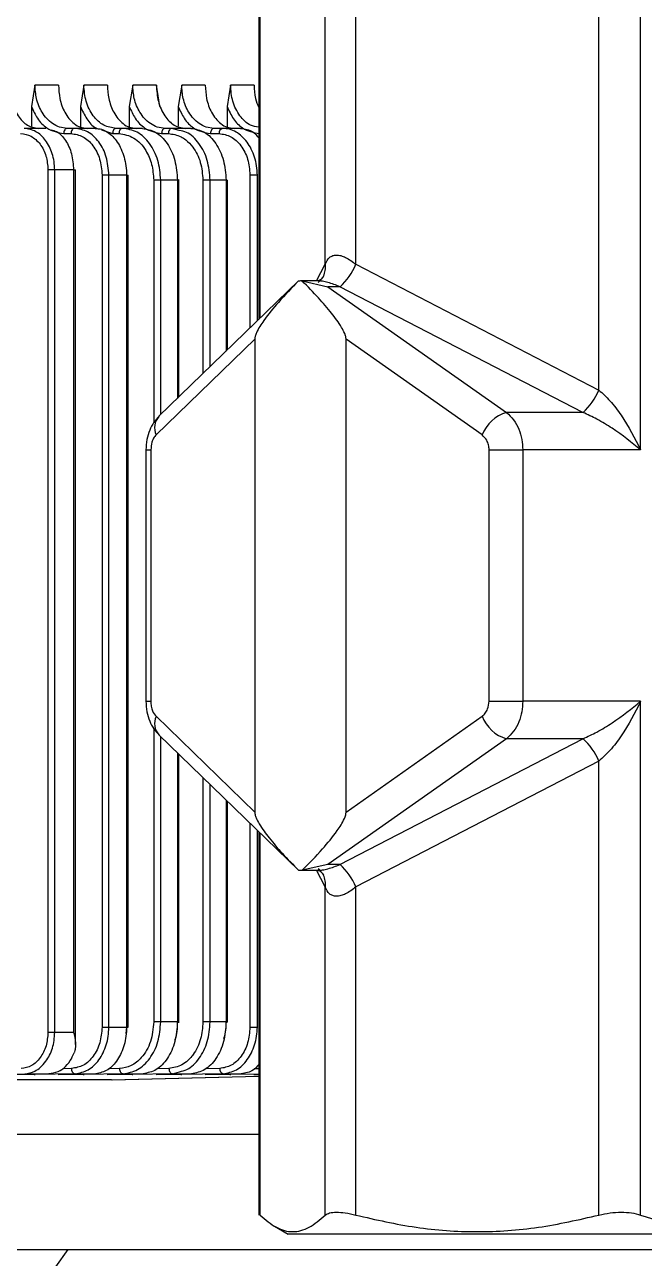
# Model space of a CAD drawing. Header units: millimetres. Extents: x 15 to 1184, y 5 to 836.
# Drawn here: x 212.92 to 220.09, y 705.46 to 719.74 of the extents above; entities that cross this region are included whole.
import ezdxf

# ---------------------------------------------------------------- set-up
doc = ezdxf.new("R2010")
doc.units = ezdxf.units.MM

msp = doc.modelspace()

# ---------------------------------------------------------------- linework, layer by layer
at = {"color": 7, "linetype": 'Continuous', "lineweight": 25}
for p, q in [((215.626, 720.765), (215.626, 716.328)), ((216.396, 716.967), (216.396, 720.764)), ((216.75, 716.967), (216.75, 720.764)), ((219.561, 715.512), (219.561, 720.764)), ((220.043, 714.82), (220.043, 720.764)), ((213.037, 719.04), (212.997, 718.794)), ((213.31, 719.04), (213.037, 719.04)), ((213.603, 719.04), (213.563, 718.794)), ((213.876, 719.04), (213.603, 719.04)), ((214.169, 719.04), (214.128, 718.794)), ((214.442, 719.04), (214.169, 719.04)), ((214.482, 718.794), (214.442, 719.04)), ((214.735, 719.04), (214.694, 718.794)), ((215.007, 719.04), (214.735, 719.04)), ((215.3, 719.04), (215.26, 718.794)), ((215.573, 719.04), (215.3, 719.04)), ((212.997, 718.794), (212.997, 718.564)), ((213.563, 718.794), (213.563, 718.555)), ((214.128, 718.794), (214.128, 718.555)), ((214.694, 718.794), (214.694, 718.564)), ((215.26, 718.794), (215.26, 718.555)), ((213.165, 718.54), (212.913, 718.54)), ((213.411, 718.54), (213.321, 718.555)), ((213.371, 718.48), (213.455, 718.48)), ((213.495, 718.54), (213.411, 718.54)), ((213.735, 718.54), (213.495, 718.54)), ((213.936, 718.48), (214.009, 718.48)), ((214.05, 718.54), (213.976, 718.54)), ((214.281, 718.54), (214.05, 718.54)), ((214.542, 718.54), (214.452, 718.555)), ((214.502, 718.48), (214.581, 718.48)), ((214.621, 718.54), (214.542, 718.54)), ((214.706, 718.517), (214.621, 718.54)), ((214.842, 718.54), (214.621, 718.54)), ((215.108, 718.54), (215.018, 718.555)), ((215.068, 718.48), (215.168, 718.48)), ((215.209, 718.54), (215.108, 718.54)), ((215.289, 718.529), (215.209, 718.54)), ((215.417, 718.54), (215.209, 718.54)), ((213.266, 718.06), (213.188, 718.06)), ((213.188, 718.06), (213.188, 708.08)), ((213.485, 718.06), (213.266, 718.06)), ((213.266, 708.08), (213.266, 718.06)), ((213.485, 718.06), (213.485, 708.081)), ((213.507, 707.938), (213.507, 718.061)), ((213.814, 718), (213.814, 708.141)), ((214.097, 718), (213.893, 718)), ((213.893, 708.141), (213.893, 718)), ((214.097, 718), (214.097, 708.141)), ((214.117, 708.141), (214.117, 718)), ((214.686, 717.94), (214.492, 717.94)), ((214.703, 715.433), (214.703, 717.95)), ((215.249, 717.94), (215.064, 717.94)), ((215.265, 715.978), (215.265, 717.941)), ((215.61, 718), (215.607, 718)), ((216.75, 716.967), (219.561, 715.512)), ((216.085, 716.774), (214.471, 715.208)), ((216.314, 716.775), (216.108, 716.775)), ((216.13, 716.774), (216.427, 716.708)), ((216.427, 716.708), (218.492, 715.253)), ((216.566, 716.708), (216.427, 716.708)), ((219.377, 715.253), (216.566, 716.708)), ((215.58, 716.101), (214.438, 714.993)), ((215.58, 716.101), (215.58, 710.628)), ((218.209, 714.993), (216.637, 716.101)), ((216.637, 710.628), (216.637, 716.101)), ((219.377, 715.253), (218.492, 715.253)), ((214.321, 714.82), (214.321, 711.91)), ((214.378, 714.82), (214.378, 711.91)), ((218.291, 711.91), (218.291, 714.82)), ((218.291, 714.82), (218.68, 714.82)), ((218.68, 714.82), (218.68, 711.91)), ((220.043, 714.82), (218.68, 714.82)), ((218.291, 711.91), (218.68, 711.91)), ((220.043, 711.91), (218.68, 711.91)), ((220.043, 705.965), (220.043, 711.91)), ((214.438, 711.737), (215.58, 710.628)), ((216.637, 710.628), (218.209, 711.737)), ((214.471, 711.521), (216.085, 709.955)), ((218.492, 711.477), (216.427, 710.022)), ((216.566, 710.022), (219.377, 711.477)), ((219.377, 711.477), (218.492, 711.477)), ((214.703, 708.191), (214.703, 711.296)), ((219.561, 711.217), (216.75, 709.762)), ((219.561, 705.965), (219.561, 711.217)), ((215.265, 708.199), (215.265, 710.751)), ((215.626, 710.401), (215.626, 705.964)), ((216.108, 709.955), (216.314, 709.955)), ((216.427, 710.022), (216.13, 709.956)), ((216.566, 710.022), (216.427, 710.022)), ((216.396, 705.965), (216.396, 709.762)), ((216.75, 705.965), (216.75, 709.762)), ((213.266, 708.08), (213.485, 708.081)), ((213.893, 708.141), (214.097, 708.141)), ((214.092, 708.067), (214.102, 708.141)), ((215.524, 708.141), (215.607, 708.141)), ((213.923, 707.53), (209.271, 707.53)), ((212.743, 707.59), (213.17, 707.601)), ((213.04, 707.59), (212.743, 707.59)), ((213.502, 707.601), (213.04, 707.59)), ((213.308, 707.59), (213.742, 707.601)), ((213.605, 707.59), (213.308, 707.59)), ((214.057, 707.6), (213.605, 707.59)), ((213.874, 707.59), (214.288, 707.601)), ((214.171, 707.59), (213.874, 707.59)), ((213.93, 707.53), (215.626, 707.572)), ((214.629, 707.601), (214.171, 707.59)), ((214.44, 707.59), (214.849, 707.6)), ((214.737, 707.59), (214.44, 707.59)), ((214.629, 707.601), (214.709, 707.624)), ((215.216, 707.601), (214.737, 707.59)), ((215.005, 707.59), (215.424, 707.601)), ((215.302, 707.59), (215.005, 707.59)), ((215.626, 707.597), (215.302, 707.59)), ((215.571, 707.59), (215.626, 707.591)), ((215.626, 707.59), (215.571, 707.59)), ((206.038, 706.902), (215.626, 706.902)), ((215.626, 705.99), (215.643, 705.965)), ((215.809, 705.836), (215.967, 705.745)), ((221.037, 705.745), (215.967, 705.745)), ((203.663, 705.565), (213.421, 705.565)), ((213.28, 705.365), (213.421, 705.565)), ((213.421, 705.565), (224.452, 705.565))]:
    msp.add_line(p, q, dxfattribs=at)
at = {"color": 8, "linetype": 'Continuous', "lineweight": 25}
for p, q in [((215.643, 716.345), (215.643, 720.764)), ((213.806, 718.524), (213.936, 718.48)), ((214.411, 717.94), (214.411, 715.134)), ((214.492, 715.228), (214.492, 717.94)), ((214.686, 717.94), (214.686, 715.416)), ((214.981, 717.94), (214.981, 715.703)), ((215.064, 715.783), (215.064, 717.94)), ((215.249, 717.94), (215.249, 715.962)), ((215.524, 718), (215.524, 716.23)), ((215.61, 716.312), (215.61, 718)), ((216.296, 716.775), (216.396, 716.967)), ((214.321, 714.82), (214.378, 714.82)), ((214.321, 711.91), (214.378, 711.91)), ((214.411, 711.595), (214.411, 708.2)), ((214.492, 708.2), (214.492, 711.501)), ((214.686, 711.313), (214.686, 708.2)), ((214.981, 711.027), (214.981, 708.2)), ((215.064, 708.2), (215.064, 710.946)), ((215.249, 710.767), (215.249, 708.2)), ((215.524, 710.5), (215.524, 708.141)), ((215.61, 708.141), (215.61, 710.417)), ((215.643, 705.965), (215.643, 710.384)), ((216.396, 709.762), (216.296, 709.955)), ((213.461, 707.661), (213.359, 707.658)), ((214.016, 707.66), (213.89, 707.657)), ((214.588, 707.661), (214.448, 707.657)), ((215.175, 707.661), (215.01, 707.657)), ((215.626, 707.658), (215.575, 707.657)), ((213.923, 707.53), (215.626, 707.572))]:
    msp.add_line(p, q, dxfattribs=at)
at = {"color": 8, "linetype": 'Continuous', "lineweight": 25, "flags": 128}
for points in [[(214.1, 718), (214.107, 718), (214.112, 718), (214.116, 718), (214.117, 718), (214.117, 718)], [(216.348, 716.791), (216.329, 716.77), (216.314, 716.757)], [(216.348, 709.938), (216.329, 709.959), (216.314, 709.972)]]:
    msp.add_lwpolyline(points, dxfattribs=at)
at = {"color": 7, "linetype": 'Continuous', "lineweight": 25, "flags": 128}
for points in [[(215.607, 718), (215.598, 718), (215.588, 718), (215.577, 718), (215.566, 718), (215.555, 718), (215.544, 718), (215.533, 718), (215.524, 718)], [(214.686, 708.2), (214.662, 708.2), (214.638, 708.2), (214.613, 708.2), (214.589, 708.2), (214.565, 708.2), (214.541, 708.2), (214.517, 708.2), (214.492, 708.2)], [(215.249, 708.2), (215.226, 708.2), (215.203, 708.2), (215.18, 708.2), (215.157, 708.2), (215.134, 708.2), (215.111, 708.2), (215.087, 708.2), (215.064, 708.2)], [(213.188, 708.08), (213.197, 708.08), (213.206, 708.08), (213.216, 708.08), (213.227, 708.08), (213.237, 708.08), (213.247, 708.08), (213.257, 708.08), (213.266, 708.08)], [(214.1, 708.141), (214.107, 708.141), (214.112, 708.141), (214.116, 708.141), (214.117, 708.141), (214.117, 708.141), (214.114, 708.141), (214.109, 708.141), (214.102, 708.141)], [(213.502, 707.601), (213.532, 707.601), (213.562, 707.601), (213.592, 707.601), (213.622, 707.601), (213.652, 707.601), (213.682, 707.601), (213.712, 707.601), (213.742, 707.601)], [(214.057, 707.6), (214.086, 707.6), (214.115, 707.601), (214.144, 707.601), (214.173, 707.601), (214.202, 707.601), (214.231, 707.601), (214.259, 707.601), (214.288, 707.601)], [(214.629, 707.601), (214.656, 707.601), (214.684, 707.601), (214.712, 707.601), (214.739, 707.601), (214.767, 707.601), (214.794, 707.601), (214.821, 707.6), (214.849, 707.6)], [(215.216, 707.601), (215.242, 707.601), (215.268, 707.601), (215.294, 707.601), (215.32, 707.601), (215.346, 707.601), (215.372, 707.601), (215.398, 707.601), (215.424, 707.601)]]:
    msp.add_lwpolyline(points, dxfattribs=at)
at = {"color": 7, "linetype": 'Continuous', "lineweight": 25}
for centre, radius, start, end in [((215.221, 718.488), 0.0532, 103.3613, 188.9196), ((216.079, 717.247), 0.727, 312.0867, 337.3846), ((216.108, 716.524), 0.25, 84.9447, 95.0553), ((218.89, 715.792), 0.727, 312.0867, 337.3846), ((218.616, 714.834), 0.436, 106.5322, 158.6955), ((218.616, 711.895), 0.436, 201.3045, 253.4678), ((218.89, 710.938), 0.727, 22.6154, 47.9133), ((216.108, 710.205), 0.25, 264.9447, 275.0553), ((216.079, 709.483), 0.727, 22.6154, 47.9133), ((213.514, 707.653), 0.054, 172.0626, 256.634), ((215.228, 707.654), 0.054, 172.0653, 256.6369)]:
    msp.add_arc(centre, radius, start, end, dxfattribs=at)
at = {"color": 8, "linetype": 'Continuous', "lineweight": 25}
for centre, radius, start, end in [((216.166, 716.935), 0.233, 333.2413, 7.8947), ((214.622, 715.074), 0.201, 138.3041, 203.8479), ((214.622, 711.655), 0.201, 156.1521, 221.6959), ((216.166, 709.794), 0.233, 352.1053, 26.7587)]:
    msp.add_arc(centre, radius, start, end, dxfattribs=at)
at = {"color": 7, "linetype": 'Continuous', "lineweight": 25}
for centre, major_axis, ratio, start_param, end_param in [((214.057, 718.001), (0.06, -0.0007), 0.011788, 5.437308, 5.498112), ((214.068, 708.141), (0.0488, 0.0017), 0.027688, 5.359725, 5.429865), ((215.575, 708.141), (0.0493, -0.0016), 0.030007, 0.786279, 0.855588), ((213.04, 707.65), (0.0001, 0.06), 0.70788, 2.647781, 3.142467), ((213.605, 707.65), (0.0001, 0.06), 0.70788, 2.647781, 3.142467), ((214.171, 707.65), (0.0001, 0.06), 0.70788, 2.647781, 3.142467), ((214.737, 707.65), (0.0001, 0.06), 0.70788, 2.647781, 3.142467), ((215.302, 707.65), (0.0001, 0.06), 0.70788, 2.647781, 3.142467)]:
    msp.add_ellipse(centre, major_axis=major_axis, ratio=ratio, start_param=start_param, end_param=end_param, dxfattribs=at)
for points, knots in [([(212.745, 719.04), (212.749, 718.976), (212.756, 718.879), (212.798, 718.763), (212.854, 718.66), (212.947, 718.562), (213.035, 718.547), (213.078, 718.54)], [0, 0, 0, 0, 0.242773, 0.369862, 0.500396, 0.750145, 1, 1, 1, 1]), ([(213.31, 719.04), (213.313, 718.988), (213.32, 718.875), (213.369, 718.743), (213.431, 718.65), (213.492, 718.59), (213.564, 718.548), (213.617, 718.543), (213.644, 718.54)], [0, 0, 0, 0, 0.19848, 0.430795, 0.56027, 0.698297, 0.844875, 1, 1, 1, 1]), ([(213.976, 718.54), (213.928, 718.547), (213.83, 718.562), (213.725, 718.66), (213.663, 718.763), (213.616, 718.879), (213.608, 718.976), (213.603, 719.04)], [0, 0, 0, 0, 0.249855, 0.499604, 0.630142, 0.757232, 1, 1, 1, 1]), ([(213.876, 719.04), (213.879, 718.988), (213.886, 718.875), (213.935, 718.743), (213.996, 718.65), (214.057, 718.59), (214.13, 718.548), (214.183, 718.543), (214.21, 718.54)], [0, 0, 0, 0, 0.19848, 0.430795, 0.56027, 0.698297, 0.844875, 1, 1, 1, 1]), ([(214.442, 719.04), (214.446, 718.976), (214.453, 718.879), (214.495, 718.763), (214.551, 718.66), (214.644, 718.562), (214.732, 718.547), (214.775, 718.54)], [0, 0, 0, 0, 0.242773, 0.369862, 0.500396, 0.750145, 1, 1, 1, 1]), ([(215.007, 719.04), (215.01, 718.988), (215.017, 718.875), (215.066, 718.743), (215.128, 718.65), (215.189, 718.59), (215.261, 718.548), (215.314, 718.543), (215.341, 718.54)], [0, 0, 0, 0, 0.19848, 0.430795, 0.56027, 0.698297, 0.844875, 1, 1, 1, 1]), ([(215.573, 719.04), (215.575, 718.987), (215.579, 718.894), (215.612, 718.816), (215.626, 718.783)], [0, 0, 0, 0, 0.5685867, 1, 1, 1, 1]), ([(212.997, 718.794), (213.018, 718.746), (213.063, 718.646), (213.19, 718.515), (213.303, 718.493), (213.371, 718.48)], [0, 0, 0, 0, 0.267529, 0.56301, 1, 1, 1, 1]), ([(214.128, 718.794), (214.15, 718.746), (214.195, 718.646), (214.321, 718.515), (214.434, 718.493), (214.502, 718.48)], [0, 0, 0, 0, 0.267529, 0.56301, 1, 1, 1, 1]), ([(214.694, 718.794), (214.716, 718.746), (214.76, 718.646), (214.887, 718.515), (215, 718.493), (215.068, 718.48)], [0, 0, 0, 0, 0.267529, 0.56301, 1, 1, 1, 1]), ([(215.26, 718.794), (215.282, 718.744), (215.328, 718.644), (215.454, 718.515), (215.565, 718.493), (215.633, 718.48)], [0, 0, 0, 0, 0.280619, 0.561342, 1, 1, 1, 1]), ([(212.872, 718.48), (212.914, 718.474), (212.997, 718.461), (213.101, 718.364), (213.174, 718.225), (213.184, 718.115), (213.188, 718.06)], [0, 0, 0, 0, 0.252811, 0.503746, 0.752674, 1, 1, 1, 1]), ([(213.266, 718.06), (213.264, 718.092), (213.261, 718.156), (213.232, 718.277), (213.167, 718.407), (213.051, 718.517), (212.959, 718.532), (212.913, 718.54)], [0, 0, 0, 0, 0.128793, 0.254269, 0.500604, 0.747374, 1, 1, 1, 1]), ([(213.226, 718.522), (213.247, 718.517), (213.309, 718.504), (213.396, 718.406), (213.47, 718.249), (213.48, 718.123), (213.485, 718.06)], [0, 0, 0, 0, 0.142766, 0.428312, 0.714018, 1, 1, 1, 1]), ([(213.455, 718.48), (213.502, 718.473), (213.595, 718.458), (213.714, 718.348), (213.797, 718.189), (213.808, 718.063), (213.814, 718)], [0, 0, 0, 0, 0.250015, 0.500044, 0.750053, 1, 1, 1, 1]), ([(213.893, 718), (213.887, 718.071), (213.874, 718.213), (213.783, 718.392), (213.651, 718.515), (213.547, 718.532), (213.495, 718.54)], [0, 0, 0, 0, 0.250233, 0.499969, 0.749354, 1, 1, 1, 1]), ([(213.735, 718.54), (213.76, 718.538), (213.808, 718.534), (213.898, 718.489), (213.997, 718.39), (214.063, 718.242), (214.093, 718.107), (214.096, 718.036), (214.097, 718)], [0, 0, 0, 0, 0.128629, 0.254144, 0.500452, 0.746604, 0.871853, 1, 1, 1, 1]), ([(214.009, 718.48), (214.068, 718.47), (214.186, 718.449), (214.318, 718.305), (214.397, 718.127), (214.406, 718.002), (214.411, 717.94)], [0, 0, 0, 0, 0.280081, 0.559562, 0.779697, 1, 1, 1, 1]), ([(214.492, 717.94), (214.486, 718.019), (214.472, 718.176), (214.37, 718.374), (214.224, 718.513), (214.108, 718.531), (214.05, 718.54)], [0, 0, 0, 0, 0.250057, 0.49986, 0.749505, 1, 1, 1, 1]), ([(214.281, 718.54), (214.334, 718.531), (214.44, 718.512), (214.574, 718.374), (214.667, 718.175), (214.679, 718.018), (214.686, 717.94)], [0, 0, 0, 0, 0.25082, 0.500246, 0.749928, 1, 1, 1, 1]), ([(214.581, 718.48), (214.631, 718.473), (214.701, 718.463), (214.795, 718.401), (214.88, 718.313), (214.963, 718.152), (214.975, 718.011), (214.981, 717.94)], [0, 0, 0, 0, 0.238072, 0.333943, 0.499186, 0.75009, 1, 1, 1, 1]), ([(214.842, 718.54), (214.895, 718.531), (215.002, 718.513), (215.136, 718.374), (215.23, 718.176), (215.243, 718.019), (215.249, 717.94)], [0, 0, 0, 0, 0.250495, 0.50014, 0.749943, 1, 1, 1, 1]), ([(215.168, 718.48), (215.215, 718.473), (215.308, 718.458), (215.426, 718.347), (215.508, 718.188), (215.519, 718.063), (215.524, 718)], [0, 0, 0, 0, 0.249828, 0.500178, 0.75044, 1, 1, 1, 1]), ([(215.417, 718.54), (215.467, 718.534), (215.544, 718.525), (215.604, 718.458), (215.626, 718.433)], [0, 0, 0, 0, 0.641618, 1, 1, 1, 1]), ([(213.485, 718.06), (213.488, 718.06), (213.494, 718.06), (213.5, 718.06), (213.505, 718.06), (213.507, 718.06), (213.507, 718.06), (213.507, 718.06)], [0, 0, 0, 0, 0.228104, 0.456208, 0.684311, 0.912415, 1, 1, 1, 1]), ([(214.686, 717.94), (214.69, 717.94), (214.7, 717.94), (214.705, 717.94), (214.703, 717.94), (214.703, 717.94)], [0, 0, 0, 0, 0.482005, 0.96401, 1, 1, 1, 1]), ([(215.249, 717.94), (215.253, 717.94), (215.262, 717.94), (215.266, 717.94), (215.265, 717.94), (215.265, 717.94)], [0, 0, 0, 0, 0.493601, 0.987203, 1, 1, 1, 1]), ([(216.396, 716.967), (216.409, 716.997), (216.429, 717.04), (216.48, 717.069), (216.525, 717.077), (216.576, 717.069), (216.653, 717.04), (216.711, 716.997), (216.75, 716.967)], [0, 0, 0, 0, 0.262086, 0.383904, 0.5, 0.616083, 0.737914, 1, 1, 1, 1]), ([(216.086, 716.774), (216.008, 716.693), (215.868, 716.549), (215.704, 716.351), (215.616, 716.216), (215.584, 716.139), (215.581, 716.112), (215.58, 716.101)], [0, 0, 0, 0, 0.413762, 0.735858, 0.91985, 0.966174, 1, 1, 1, 1]), ([(216.637, 716.101), (216.636, 716.111), (216.633, 716.135), (216.616, 716.181), (216.565, 716.276), (216.462, 716.413), (216.31, 716.59), (216.193, 716.709), (216.13, 716.774)], [0, 0, 0, 0, 0.030223, 0.070511, 0.157653, 0.388658, 0.668648, 1, 1, 1, 1]), ([(216.374, 716.831), (216.364, 716.816), (216.344, 716.788), (216.324, 716.779), (216.315, 716.775)], [0, 0, 0, 0, 0.5124506, 1, 1, 1, 1]), ([(219.561, 715.512), (219.604, 715.472), (219.699, 715.383), (219.877, 715.151), (219.975, 714.955), (220.043, 714.82)], [0, 0, 0, 0, 0.205609, 0.452107, 1, 1, 1, 1]), ([(214.474, 715.21), (214.453, 715.187), (214.409, 715.14), (214.361, 715.047), (214.327, 714.938), (214.323, 714.86), (214.321, 714.82)], [0, 0, 0, 0, 0.226543, 0.469083, 0.726914, 1, 1, 1, 1]), ([(218.492, 715.253), (218.521, 715.226), (218.578, 715.173), (218.637, 715.062), (218.673, 714.943), (218.677, 714.86), (218.68, 714.82)], [0, 0, 0, 0, 0.269305, 0.525717, 0.769269, 1, 1, 1, 1]), ([(220.043, 714.82), (219.94, 714.904), (219.789, 715.026), (219.55, 715.172), (219.431, 715.227), (219.377, 715.253)], [0, 0, 0, 0, 0.547893, 0.794391, 1, 1, 1, 1]), ([(214.438, 714.993), (214.428, 714.982), (214.409, 714.959), (214.385, 714.901), (214.381, 714.85), (214.378, 714.82)], [0, 0, 0, 0, 0.277665, 0.563947, 1, 1, 1, 1]), ([(218.291, 714.82), (218.29, 714.839), (218.287, 714.878), (218.262, 714.943), (218.229, 714.974), (218.209, 714.993)], [0, 0, 0, 0, 0.275603, 0.56135, 1, 1, 1, 1]), ([(214.321, 711.91), (214.323, 711.869), (214.327, 711.791), (214.361, 711.682), (214.409, 711.59), (214.453, 711.542), (214.474, 711.519)], [0, 0, 0, 0, 0.273086, 0.530917, 0.773457, 1, 1, 1, 1]), ([(214.378, 711.91), (214.379, 711.891), (214.381, 711.851), (214.399, 711.786), (214.423, 711.755), (214.438, 711.737)], [0, 0, 0, 0, 0.275603, 0.56135, 1, 1, 1, 1]), ([(218.209, 711.737), (218.222, 711.748), (218.248, 711.77), (218.282, 711.829), (218.288, 711.879), (218.291, 711.91)], [0, 0, 0, 0, 0.277665, 0.563947, 1, 1, 1, 1]), ([(218.68, 711.91), (218.677, 711.869), (218.673, 711.787), (218.637, 711.667), (218.578, 711.556), (218.521, 711.504), (218.492, 711.477)], [0, 0, 0, 0, 0.230731, 0.474283, 0.730695, 1, 1, 1, 1]), ([(219.377, 711.477), (219.431, 711.502), (219.55, 711.557), (219.789, 711.703), (219.94, 711.825), (220.043, 711.91)], [0, 0, 0, 0, 0.205609, 0.452107, 1, 1, 1, 1]), ([(220.043, 711.91), (219.975, 711.775), (219.877, 711.579), (219.699, 711.346), (219.604, 711.257), (219.561, 711.217)], [0, 0, 0, 0, 0.547893, 0.794391, 1, 1, 1, 1]), ([(215.58, 710.628), (215.581, 710.618), (215.583, 710.595), (215.601, 710.548), (215.652, 710.453), (215.754, 710.316), (215.907, 710.139), (216.023, 710.02), (216.086, 709.956)], [0, 0, 0, 0, 0.030223, 0.070511, 0.157653, 0.388658, 0.668648, 1, 1, 1, 1]), ([(216.13, 709.956), (216.209, 710.036), (216.349, 710.18), (216.513, 710.378), (216.601, 710.513), (216.633, 710.59), (216.635, 710.617), (216.637, 710.628)], [0, 0, 0, 0, 0.413762, 0.735858, 0.91985, 0.966174, 1, 1, 1, 1]), ([(216.315, 709.954), (216.324, 709.95), (216.344, 709.942), (216.364, 709.913), (216.374, 709.899)], [0, 0, 0, 0, 0.487549, 1, 1, 1, 1]), ([(216.75, 709.762), (216.711, 709.732), (216.653, 709.689), (216.576, 709.66), (216.525, 709.652), (216.48, 709.66), (216.429, 709.689), (216.409, 709.732), (216.396, 709.762)], [0, 0, 0, 0, 0.262086, 0.383904, 0.5, 0.616083, 0.737914, 1, 1, 1, 1]), ([(214.411, 708.2), (214.404, 708.122), (214.389, 707.965), (214.283, 707.788), (214.153, 707.682), (214.062, 707.668), (214.016, 707.66)], [0, 0, 0, 0, 0.280227, 0.5601, 0.78062, 1, 1, 1, 1]), ([(214.057, 707.6), (214.114, 707.611), (214.228, 707.631), (214.372, 707.769), (214.473, 707.966), (214.486, 708.122), (214.492, 708.2)], [0, 0, 0, 0, 0.249055, 0.499279, 0.749363, 1, 1, 1, 1]), ([(214.686, 708.2), (214.679, 708.123), (214.667, 707.967), (214.576, 707.77), (214.445, 707.632), (214.34, 707.611), (214.288, 707.601)], [0, 0, 0, 0, 0.250849, 0.500267, 0.74997, 1, 1, 1, 1]), ([(214.981, 708.2), (214.976, 708.134), (214.965, 707.994), (214.9, 707.866), (214.843, 707.791), (214.802, 707.748), (214.717, 707.683), (214.639, 707.669), (214.588, 707.661)], [0, 0, 0, 0, 0.238269, 0.498934, 0.531193, 0.62607, 0.751133, 1, 1, 1, 1]), ([(214.657, 707.986), (214.658, 707.989), (214.686, 708.05), (214.687, 708.127), (214.688, 708.2)], [0, 0, 0, 0, 0.049019, 1, 1, 1, 1]), ([(214.703, 708.2), (214.703, 708.2), (214.701, 708.2), (214.693, 708.2), (214.688, 708.2)], [0, 0, 0, 0, 0.480608, 1, 1, 1, 1]), ([(215.249, 708.2), (215.243, 708.122), (215.231, 707.966), (215.138, 707.769), (215.006, 707.631), (214.901, 707.611), (214.849, 707.6)], [0, 0, 0, 0, 0.250639, 0.50072, 0.750945, 1, 1, 1, 1]), ([(215.222, 708.003), (215.224, 708.008), (215.247, 708.066), (215.249, 708.137), (215.25, 708.2)], [0, 0, 0, 0, 0.090587, 1, 1, 1, 1]), ([(215.265, 708.2), (215.264, 708.2), (215.263, 708.2), (215.254, 708.2), (215.25, 708.2)], [0, 0, 0, 0, 0.4934336, 1, 1, 1, 1]), ([(213.188, 708.08), (213.184, 708.026), (213.175, 707.918), (213.103, 707.78), (213.001, 707.682), (212.919, 707.668), (212.878, 707.66)], [0, 0, 0, 0, 0.246468, 0.495251, 0.746279, 1, 1, 1, 1]), ([(212.919, 707.6), (212.959, 707.607), (213.023, 707.617), (213.105, 707.675), (213.18, 707.757), (213.234, 707.867), (213.262, 707.986), (213.264, 708.049), (213.266, 708.08)], [0, 0, 0, 0, 0.220503, 0.353918, 0.503101, 0.747411, 0.87201, 1, 1, 1, 1]), ([(213.814, 708.141), (213.808, 708.079), (213.798, 707.955), (213.717, 707.797), (213.601, 707.685), (213.508, 707.669), (213.461, 707.661)], [0, 0, 0, 0, 0.247878, 0.497184, 0.747765, 1, 1, 1, 1]), ([(213.485, 708.081), (213.494, 708.041), (213.508, 707.977), (213.507, 707.898), (213.496, 707.86), (213.491, 707.843)], [0, 0, 0, 0, 0.498049, 0.779124, 1, 1, 1, 1]), ([(213.502, 707.601), (213.554, 707.61), (213.656, 707.629), (213.784, 707.754), (213.856, 707.9), (213.888, 708.034), (213.891, 708.105), (213.893, 708.141)], [0, 0, 0, 0, 0.252096, 0.498705, 0.74532, 0.871025, 1, 1, 1, 1]), ([(214.097, 708.141), (214.096, 708.105), (214.093, 708.034), (214.064, 707.901), (213.998, 707.756), (213.882, 707.63), (213.789, 707.611), (213.742, 707.601)], [0, 0, 0, 0, 0.1287204, 0.2543978, 0.5011063, 0.7476525, 1, 1, 1, 1]), ([(213.814, 708.141), (213.82, 708.141), (213.834, 708.141), (213.857, 708.141), (213.877, 708.141), (213.888, 708.141), (213.893, 708.141)], [0, 0, 0, 0, 0.279678, 0.559356, 0.779678, 1, 1, 1, 1]), ([(215.524, 708.141), (215.519, 708.079), (215.509, 707.954), (215.428, 707.797), (215.313, 707.685), (215.221, 707.669), (215.175, 707.661)], [0, 0, 0, 0, 0.249818, 0.500195, 0.750472, 1, 1, 1, 1]), ([(215.216, 707.601), (215.268, 707.611), (215.371, 707.63), (215.5, 707.756), (215.573, 707.901), (215.605, 708.034), (215.608, 708.105), (215.61, 708.141)], [0, 0, 0, 0, 0.252347, 0.498894, 0.745602, 0.87128, 1, 1, 1, 1]), ([(213.372, 707.665), (213.399, 707.692), (213.446, 707.74), (213.477, 707.811), (213.491, 707.843)], [0, 0, 0, 0, 0.55936, 1, 1, 1, 1]), ([(213.17, 707.601), (213.208, 707.604), (213.284, 707.61), (213.343, 707.647), (213.372, 707.665)], [0, 0, 0, 0, 0.502908, 1, 1, 1, 1]), ([(215.626, 707.709), (215.606, 707.685), (215.548, 707.618), (215.473, 707.608), (215.424, 707.601)], [0, 0, 0, 0, 0.344306, 1, 1, 1, 1]), ([(212.919, 707.6), (212.966, 707.6), (213.05, 707.601), (213.134, 707.601), (213.17, 707.601)], [0, 0, 0, 0, 0.5599971, 1, 1, 1, 1]), ([(215.643, 705.965), (215.705, 705.912), (215.829, 705.806), (216.019, 705.758), (216.21, 705.805), (216.334, 705.912), (216.396, 705.965)], [0, 0, 0, 0, 0.249598, 0.498205, 0.749053, 1, 1, 1, 1]), ([(216.396, 705.965), (216.411, 705.975), (216.439, 705.993), (216.522, 706.001), (216.626, 705.994), (216.708, 705.975), (216.75, 705.965)], [0, 0, 0, 0, 0.253391, 0.499222, 0.74581, 1, 1, 1, 1]), ([(216.75, 705.965), (216.981, 705.912), (217.442, 705.806), (218.152, 705.758), (218.864, 705.805), (219.328, 705.912), (219.561, 705.965)], [0, 0, 0, 0, 0.249598, 0.498205, 0.749053, 1, 1, 1, 1]), ([(219.561, 705.965), (219.604, 705.975), (219.689, 705.993), (219.82, 706.001), (219.944, 705.994), (220.01, 705.975), (220.043, 705.965)], [0, 0, 0, 0, 0.253391, 0.499222, 0.74581, 1, 1, 1, 1]), ([(220.043, 705.965), (220.212, 705.911), (220.551, 705.802), (220.898, 705.783), (221.072, 705.774)], [0, 0, 0, 0, 0.497985, 1, 1, 1, 1])]:
    msp.add_open_spline(points, degree=3, knots=knots, dxfattribs=at)
at = {"color": 8, "linetype": 'Continuous', "lineweight": 25}
for points, knots in [([(213.321, 718.555), (213.294, 718.566), (213.241, 718.589), (213.173, 718.65), (213.105, 718.743), (213.049, 718.875), (213.041, 718.988), (213.037, 719.04)], [0, 0, 0, 0, 0.173457, 0.336805, 0.490042, 0.765022, 1, 1, 1, 1]), ([(214.452, 718.555), (214.425, 718.566), (214.372, 718.589), (214.305, 718.65), (214.236, 718.743), (214.18, 718.875), (214.172, 718.988), (214.169, 719.04)], [0, 0, 0, 0, 0.173457, 0.336805, 0.490042, 0.765022, 1, 1, 1, 1]), ([(215.018, 718.555), (214.991, 718.566), (214.938, 718.589), (214.87, 718.65), (214.802, 718.743), (214.746, 718.875), (214.738, 718.988), (214.735, 719.04)], [0, 0, 0, 0, 0.173457, 0.336805, 0.490042, 0.765022, 1, 1, 1, 1]), ([(215.626, 718.553), (215.594, 718.558), (215.513, 718.572), (215.422, 718.661), (215.36, 718.763), (215.313, 718.879), (215.305, 718.976), (215.3, 719.04)], [0, 0, 0, 0, 0.181983, 0.454329, 0.596678, 0.735267, 1, 1, 1, 1]), ([(213.563, 718.794), (213.586, 718.745), (213.631, 718.647), (213.71, 718.552), (213.765, 718.537), (213.778, 718.533)], [0, 0, 0, 0, 0.434552, 0.869266, 1, 1, 1, 1]), ([(215.064, 717.94), (215.057, 718.019), (215.044, 718.176), (214.942, 718.373), (214.821, 718.494), (214.735, 718.511), (214.706, 718.517)], [0, 0, 0, 0, 0.286137, 0.571827, 0.857225, 1, 1, 1, 1]), ([(215.61, 718), (215.608, 718.036), (215.605, 718.107), (215.572, 718.242), (215.498, 718.389), (215.389, 718.492), (215.314, 718.519), (215.289, 718.529)], [0, 0, 0, 0, 0.147063, 0.290802, 0.573289, 0.855957, 1, 1, 1, 1]), ([(216.566, 716.708), (216.519, 716.726), (216.45, 716.753), (216.365, 716.772), (216.33, 716.774), (216.314, 716.775)], [0, 0, 0, 0, 0.524173, 0.767808, 1, 1, 1, 1]), ([(216.314, 709.955), (216.33, 709.956), (216.365, 709.958), (216.45, 709.977), (216.519, 710.003), (216.566, 710.022)], [0, 0, 0, 0, 0.232166, 0.475827, 1, 1, 1, 1]), ([(214.686, 708.2), (214.69, 708.2), (214.7, 708.2), (214.705, 708.2), (214.703, 708.2), (214.703, 708.2)], [0, 0, 0, 0, 0.482004, 0.964008, 1, 1, 1, 1]), ([(214.709, 707.624), (214.739, 707.631), (214.825, 707.649), (214.944, 707.771), (215.044, 707.967), (215.058, 708.122), (215.064, 708.2)], [0, 0, 0, 0, 0.147028, 0.431025, 0.714699, 1, 1, 1, 1]), ([(215.249, 708.2), (215.253, 708.2), (215.262, 708.2), (215.266, 708.2), (215.265, 708.2), (215.265, 708.2)], [0, 0, 0, 0, 0.4936016, 0.9872032, 1, 1, 1, 1])]:
    msp.add_open_spline(points, degree=3, knots=knots, dxfattribs=at)
at = {"color": 7, "linetype": 'Continuous', "lineweight": 25}
for points in [[(213.411, 718.54), (213.406, 718.539), (213.395, 718.537), (213.382, 718.523), (213.372, 718.504), (213.371, 718.488), (213.371, 718.48)], [(213.495, 718.54), (213.49, 718.539), (213.479, 718.537), (213.466, 718.523), (213.457, 718.504), (213.455, 718.488), (213.455, 718.48)], [(213.976, 718.54), (213.971, 718.539), (213.961, 718.537), (213.947, 718.523), (213.938, 718.504), (213.937, 718.488), (213.936, 718.48)], [(214.05, 718.54), (214.044, 718.539), (214.034, 718.537), (214.02, 718.523), (214.011, 718.504), (214.01, 718.488), (214.009, 718.48)], [(214.542, 718.54), (214.537, 718.539), (214.526, 718.537), (214.513, 718.523), (214.504, 718.504), (214.503, 718.488), (214.502, 718.48)], [(214.621, 718.54), (214.616, 718.539), (214.605, 718.537), (214.592, 718.523), (214.582, 718.504), (214.581, 718.488), (214.581, 718.48)], [(215.108, 718.54), (215.103, 718.539), (215.092, 718.537), (215.079, 718.523), (215.069, 718.504), (215.068, 718.488), (215.068, 718.48)], [(213.893, 718), (213.887, 718), (213.875, 718), (213.853, 718), (213.831, 718), (213.819, 718), (213.814, 718)], [(214.492, 717.94), (214.486, 717.94), (214.474, 717.94), (214.452, 717.94), (214.429, 717.94), (214.417, 717.94), (214.411, 717.94)], [(215.064, 717.94), (215.058, 717.94), (215.046, 717.94), (215.023, 717.94), (215, 717.94), (214.987, 717.94), (214.981, 717.94)], [(214.492, 708.2), (214.486, 708.2), (214.474, 708.2), (214.452, 708.2), (214.429, 708.2), (214.417, 708.2), (214.411, 708.2)], [(215.064, 708.2), (215.058, 708.2), (215.046, 708.2), (215.023, 708.2), (215, 708.2), (214.987, 708.2), (214.981, 708.2)], [(214.016, 707.66), (214.017, 707.653), (214.018, 707.637), (214.028, 707.617), (214.041, 707.603), (214.052, 707.601), (214.057, 707.6)], [(214.588, 707.661), (214.588, 707.653), (214.59, 707.637), (214.599, 707.617), (214.613, 707.603), (214.623, 707.602), (214.629, 707.601)]]:
    msp.add_open_spline(points, degree=3, dxfattribs=at)

doc.saveas('drawing.dxf')
